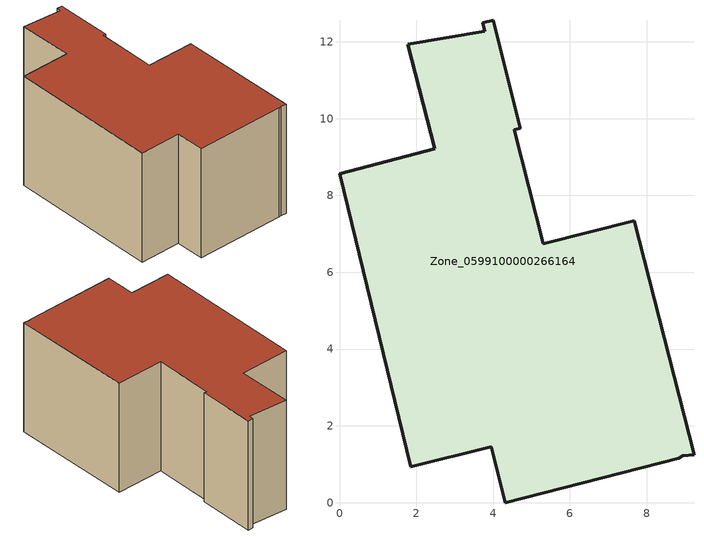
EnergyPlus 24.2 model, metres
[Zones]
Zone_0599100000266164
 floor ground (C_G): 3.95,1.46 1.86,0.93 0,8.57 2.48,9.21 1.77,11.94 3.78,12.28 3.74,12.5 4,12.56 4.71,9.75 4.55,9.71 5.3,6.74 7.68,7.34 9.23,1.25 8.94,1.22 8.84,1.15 4.32,0 z0
 wall outside (C_F): 4.55,9.71 4.71,9.75 4,12.56 3.74,12.5 3.78,12.28 1.77,11.94 2.48,9.21 0,8.57 1.86,0.93 3.95,1.46 4.32,0 8.84,1.15 8.94,1.22 9.23,1.25 7.68,7.34 5.3,6.74 4.55,9.71 z0:5.89
 roof outside (C_R): 8.84,1.15 8.94,1.22 9.23,1.25 7.68,7.34 5.3,6.74 4.55,9.71 4.71,9.75 4,12.56 3.74,12.5 3.78,12.28 1.77,11.94 2.48,9.21 0,8.57 1.86,0.93 3.95,1.46 4.32,0 z5.89
[BUILDING]
Pand.0599100000266164: North Axis=0; Terrain=City; Loads Convergence Tolerance Value=0.04; Temperature Convergence Tolerance Value=0.4; Solar Distribution=FullExterior; Maximum Number of Warmup Days=25; Minimum Number of Warmup Days=1
[Site:Location]
Rotterdam.The.Hague.AP_ZH_NLD Design_Conditions: Latitude=51.96; Longitude=4.45; Time Zone=1; Elevation=-4.5
[SITE:GROUNDTEMPERATURE:BUILDINGSURFACE]
18, 18, 18, 18, 18, 18, 18, 18, 18, 18, 18, 18
[MATERIAL] Thermal Absorptance=0.9; Solar Absorptance=0.7; Visible Absorptance=0.7
Name | Roughness | Thickness | Conductivity | Density | Specific Heat
G.TI.1965-1974 | MediumSmooth | 0.15 | 0.882353 | 540 | 1210
F.TI.1965-1974 | Rough | 0.3 | 0.697674 | 1920 | 840
R.TI.1965-1974 | MediumRough | 0.2 | 0.232558 | 1500 | 1000
[CONSTRUCTION]
C_G: G.TI.1965-1974
C_F: F.TI.1965-1974
C_R: R.TI.1965-1974
[ZONE]
Zone_0599100000266164: Type=1; Multiplier=1; Ceiling Height=Autocalculate; Volume=Autocalculate; Floor Area=autocalculate; Part of Total Floor Area=Yes
[ZONEINFILTRATION:DESIGNFLOWRATE]
Infil_Zone_0599100000266164: Zone or ZoneList or Space or SpaceList=Zone_0599100000266164; Schedule=AlwaysOn; Design Flow Rate Calculation Method=Flow/Area; Flow Rate per Floor Area=0.003; Constant Term Coefficient=1; Temperature Term Coefficient=0; Velocity Term Coefficient=0; Velocity Squared Term Coefficient=0
[HVACTEMPLATE:ZONE:IDEALLOADSAIRSYSTEM]
Zone_0599100000266164: Maximum Heating Supply Air Temperature=50; Minimum Cooling Supply Air Temperature=13; Maximum Heating Supply Air Humidity Ratio=0.0156; Minimum Cooling Supply Air Humidity Ratio=0.0077; Heating Limit=NoLimit; Cooling Limit=NoLimit; Dehumidification Control Type=ConstantSensibleHeatRatio; Cooling Sensible Heat Ratio=0.7; Dehumidification Setpoint=60; Humidification Control Type=None; Humidification Setpoint=30; Outdoor Air Method=None; Outdoor Air Flow Rate per Person=0.00944; Outdoor Air Flow Rate per Zone Floor Area=0; Outdoor Air Flow Rate per Zone=0; Demand Controlled Ventilation Type=None; Outdoor Air Economizer Type=NoEconomizer; Heat Recovery Type=None; Sensible Heat Recovery Effectiveness=0.7; Latent Heat Recovery Effectiveness=0.65
[ZONECONTROL:THERMOSTAT]
ThermostatControl_Zone_0599100000266164: Zone or ZoneList=Zone_0599100000266164; Control Type Schedule=DualSetpointControlType; Control 1=Thermostat_Zone_0599100000266164; Temperature Difference Between Cutout And Setpoint=0
[THERMOSTATSETPOINT:DUALSETPOINT]
Thermostat_Zone_0599100000266164: Heating Setpoint Temperature Schedule=HeatingSetpoint_Zone_0599100000266164; Cooling Setpoint Temperature Schedule=CoolingSetpoint_Zone_0599100000266164
[SCHEDULE:COMPACT]
HeatingSetpoint_Zone_0599100000266164: Through: 12/31, For: AllDays, Until: 24:00, 21
CoolingSetpoint_Zone_0599100000266164: Through: 12/31, For: AllDays, Until: 24:00, 24
DualSetpointControlType: Through: 12/31, For: AllDays, Until: 24:00, 4
AlwaysOn: Through: 12/31, For: AllDays, Until: 24:00, 1
